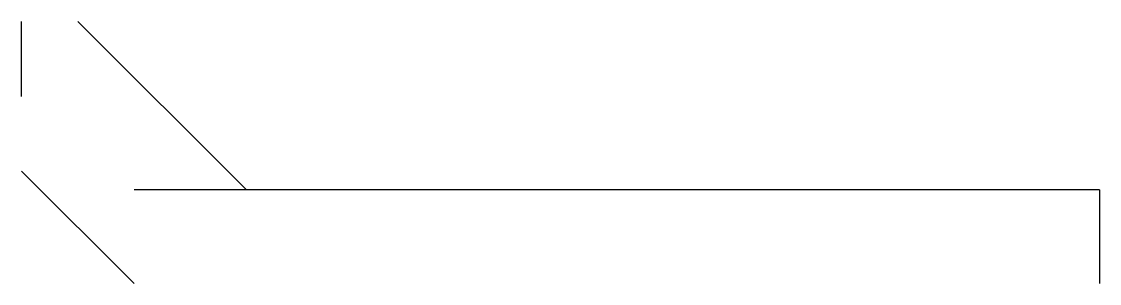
# Model space of a CAD drawing. Header units: millimetres. Extents: x 0 to 57.5, y 0 to 94.
# Drawn here: x 0 to 57.5, y 80 to 94 of the extents above.
import ezdxf

# ---------------------------------------------------------------- set-up
doc = ezdxf.new("R2010")
doc.units = ezdxf.units.MM

msp = doc.modelspace()

# ---------------------------------------------------------------- linework, layer by layer
for p, q in [((0, 90), (0, 94)), ((3, 94), (12, 85)), ((0, 86), (6, 80)), ((57.5, 85), (6, 85)), ((57.5, 85), (57.5, 84)), ((57.5, 84), (57.5, 80))]:
    msp.add_line(p, q)

doc.saveas('drawing.dxf')
